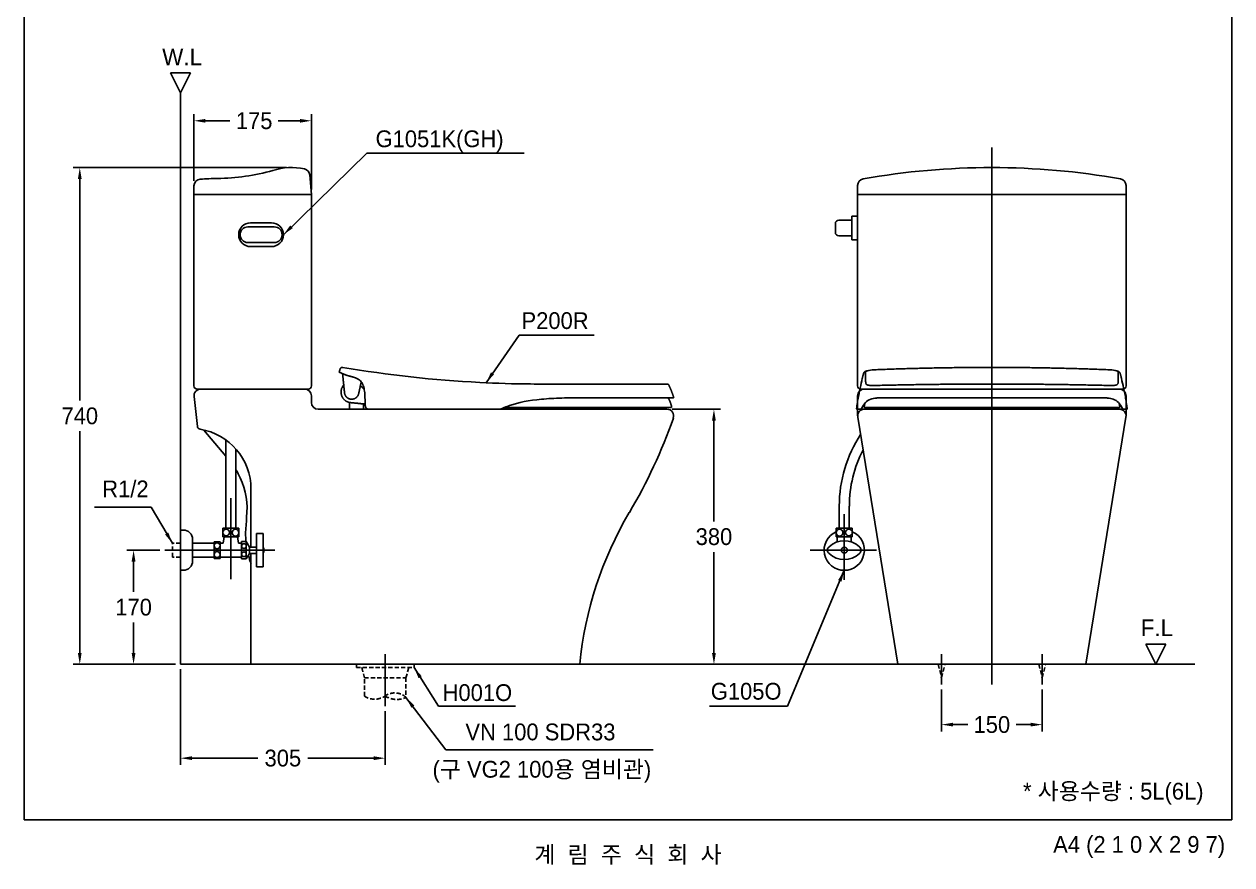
# Model space of a CAD drawing. Header units: millimetres. Extents: x 0 to 1800, y -67 to 2530.
# Drawn here: x 0 to 1800, y -67 to 1186 of the extents above; entities that cross this region are included whole.
import ezdxf
from ezdxf.enums import TextEntityAlignment as Align
from ezdxf.lldxf.tags import DXFTag

# ---------------------------------------------------------------- set-up
doc = ezdxf.new("R2010")
doc.units = ezdxf.units.MM
doc.linetypes.add('DASHED2', pattern=[9.525, 6.35, -3.175])
for name, color, linetype in [('TEXT', 7, 'Continuous'), ('내부선 및 부속', 4, 'Continuous'), ('도각라인', 255, 'Continuous'), ('외형선', 3, 'Continuous'), ('점선', 6, 'DASHED2'), ('중심선', 1, 'DASHED'), ('치수선', 7, 'Continuous')]:
    doc.layers.add(name, color=color, linetype=linetype)
doc.styles.add('____', font='')
doc.styles.add('타이틀', font='H2GTRM.TTF', dxfattribs={"height": 25})
doc.styles.get('____').set_extended_font_data('굴림')
tags = doc.linetypes.add('DASHDOT', pattern=[70, 31, -13, 13, -13]).pattern_tags.tags
tags[10:11] = [DXFTag(74, 4), DXFTag(75, 0), DXFTag(340, '0'), DXFTag(46, 0.0), DXFTag(50, 0.0), DXFTag(44, 0.0), DXFTag(45, 0.0)]
tags[8:9] = [DXFTag(74, 4), DXFTag(75, 0), DXFTag(340, '0'), DXFTag(46, 0.0), DXFTag(50, 0.0), DXFTag(44, 0.0), DXFTag(45, 0.0)]
tags[6:7] = [DXFTag(74, 4), DXFTag(75, 0), DXFTag(340, '0'), DXFTag(46, 0.0), DXFTag(50, 0.0), DXFTag(44, 0.0), DXFTag(45, 0.0)]
tags[4:5] = [DXFTag(74, 4), DXFTag(75, 0), DXFTag(340, '0'), DXFTag(46, 0.0), DXFTag(50, 0.0), DXFTag(44, 0.0), DXFTag(45, 0.0)]
tags = doc.linetypes.add('DASHED', pattern=[25.72, 12.86, -12.86]).pattern_tags.tags
tags[6:7] = [DXFTag(74, 4), DXFTag(75, 0), DXFTag(340, '0'), DXFTag(46, 0.0), DXFTag(50, 0.0), DXFTag(44, 0.0), DXFTag(45, 0.0)]
tags[4:5] = [DXFTag(74, 4), DXFTag(75, 0), DXFTag(340, '0'), DXFTag(46, 0.0), DXFTag(50, 0.0), DXFTag(44, 0.0), DXFTag(45, 0.0)]
doc.dimstyles.new('MSADIM', dxfattribs={"dimtxt": 33, "dimasz": 17, "dimexe": 10, "dimexo": 7.5, "dimgap": 10, "dimtad": 0, "dimtih": 1, "dimtoh": 1, "dimdec": 0, "dimzin": 1, "dimdsep": 46, "dimtxsty": '____', "dimcen": 11.25, "dimadec": 0, "dimazin": 0, "dimtfac": 1, "dimtdec": 0, "dimtix": 1, "dimtmove": 0, "dimatfit": 3, "dimfxl": 1, "dimtolj": 1, "dimtzin": 1, "dimarcsym": 0})

# ---------------------------------------------------------------- blocks, each defined once
blk = doc.blocks.new('*D41')
at = {"layer": '치수선', "color": 0, "linetype": 'Continuous', "lineweight": -2, "transparency": 16777216}
for p, q in [((965.6, 611.9), (1038.1, 611.9)), ((1028.1, 594.9), (1028.1, 444.7)), ((1028.1, 248.9), (1028.1, 399.1)), ((1040.6, 231.9), (1018.1, 231.9))]:
    blk.add_line(p, q, dxfattribs=at)
at = {"layer": '치수선', "color": 0, "linetype": 'Continuous', "transparency": 16777216}
for points in [[(1025.2, 594.9), (1030.9, 594.9), (1028.1, 611.9)], [(1025.2, 248.9), (1030.9, 248.9), (1028.1, 231.9)]]:
    blk.add_solid(points, dxfattribs=at)
at = {"layer": '치수선', "color": 0, "linetype": 'Continuous', "transparency": 16777216, "insert": (1028.1, 421.9), "char_height": 25, "attachment_point": 5, "style": '____'}
blk.add_mtext('\\A1;380', dxfattribs=at)
blk = doc.blocks.new('*D42')
at = {"layer": '치수선', "color": 0, "linetype": 'Continuous', "lineweight": -2, "transparency": 16777216}
for p, q in [((233.1, 224.4), (233.1, 82)), ((538.1, 162.2), (538.1, 82)), ((250.1, 92), (348.3, 92)), ((521.1, 92), (423, 92))]:
    blk.add_line(p, q, dxfattribs=at)
at = {"layer": '치수선', "color": 0, "linetype": 'Continuous', "transparency": 16777216}
for points in [[(250.1, 94.8), (250.1, 89.2), (233.1, 92)], [(521.1, 94.8), (521.1, 89.2), (538.1, 92)]]:
    blk.add_solid(points, dxfattribs=at)
at = {"layer": '치수선', "color": 0, "linetype": 'Continuous', "transparency": 16777216, "insert": (385.6, 92), "char_height": 25, "attachment_point": 5, "style": '____'}
blk.add_mtext('\\A1;305', dxfattribs=at)
blk = doc.blocks.new('*D43')
at = {"layer": '치수선', "color": 0, "linetype": 'Continuous', "lineweight": -2, "transparency": 16777216}
for p, q in [((202, 401.9), (153.1, 401.9)), ((163.1, 384.9), (163.1, 339.7)), ((163.1, 248.9), (163.1, 294)), ((225.6, 231.9), (153.1, 231.9))]:
    blk.add_line(p, q, dxfattribs=at)
at = {"layer": '치수선', "color": 0, "linetype": 'Continuous', "transparency": 16777216}
for points in [[(160.2, 384.9), (165.9, 384.9), (163.1, 401.9)], [(160.2, 248.9), (165.9, 248.9), (163.1, 231.9)]]:
    blk.add_solid(points, dxfattribs=at)
at = {"layer": '치수선', "color": 0, "linetype": 'Continuous', "transparency": 16777216, "insert": (163.1, 316.9), "char_height": 25, "attachment_point": 5, "style": '____'}
blk.add_mtext('\\A1;170', dxfattribs=at)
blk = doc.blocks.new('*D44')
at = {"layer": '치수선', "color": 0, "linetype": 'Continuous', "lineweight": -2, "transparency": 16777216}
for p, q in [((391.2, 971.9), (72.9, 971.9)), ((82.9, 954.9), (82.9, 624.7)), ((82.9, 248.9), (82.9, 579)), ((225.6, 231.9), (72.9, 231.9))]:
    blk.add_line(p, q, dxfattribs=at)
at = {"layer": '치수선', "color": 0, "linetype": 'Continuous', "transparency": 16777216}
for points in [[(80.1, 954.9), (85.7, 954.9), (82.9, 971.9)], [(80.1, 248.9), (85.7, 248.9), (82.9, 231.9)]]:
    blk.add_solid(points, dxfattribs=at)
at = {"layer": '치수선', "color": 0, "linetype": 'Continuous', "transparency": 16777216, "insert": (82.9, 601.9), "char_height": 25, "attachment_point": 5, "style": '____'}
blk.add_mtext('\\A1;740', dxfattribs=at)
blk = doc.blocks.new('*D36')
at = {"layer": '치수선', "color": 0, "linetype": 'Continuous', "lineweight": -2, "transparency": 16777216}
for p, q in [((253.1, 952.2), (253.1, 1051.6)), ((428.1, 939.4), (428.1, 1051.6)), ((270.1, 1041.6), (306.8, 1041.6)), ((411.1, 1041.6), (378.7, 1041.6))]:
    blk.add_line(p, q, dxfattribs=at)
at = {"layer": '치수선', "color": 0, "linetype": 'Continuous', "transparency": 16777216}
for points in [[(270.1, 1044.4), (270.1, 1038.8), (253.1, 1041.6)], [(411.1, 1044.4), (411.1, 1038.8), (428.1, 1041.6)]]:
    blk.add_solid(points, dxfattribs=at)
at = {"layer": '치수선', "color": 0, "linetype": 'Continuous', "transparency": 16777216, "insert": (342.8, 1041.6), "char_height": 25, "attachment_point": 5, "style": '____'}
blk.add_mtext('\\A1;175', dxfattribs=at)
blk = doc.blocks.new('*D45')
at = {"layer": '치수선', "color": 0, "linetype": 'Continuous', "lineweight": -2, "transparency": 16777216}
for p, q in [((1367.3, 194.4), (1367.3, 132)), ((1517.3, 194.4), (1517.3, 132)), ((1384.3, 142), (1406.4, 142)), ((1500.3, 142), (1478.3, 142))]:
    blk.add_line(p, q, dxfattribs=at)
at = {"layer": '치수선', "color": 0, "linetype": 'Continuous', "transparency": 16777216}
for points in [[(1384.3, 144.8), (1384.3, 139.2), (1367.3, 142)], [(1500.3, 144.8), (1500.3, 139.2), (1517.3, 142)]]:
    blk.add_solid(points, dxfattribs=at)
at = {"layer": '치수선', "color": 0, "linetype": 'Continuous', "transparency": 16777216, "insert": (1442.3, 142), "char_height": 25, "attachment_point": 5, "style": '____'}
blk.add_mtext('\\A1;150', dxfattribs=at)

msp = doc.modelspace()

# ---------------------------------------------------------------- linework, layer by layer
at = {"layer": '내부선 및 부속', "linetype": 'Continuous'}
for p, q in [((372.8, 883.5), (333.5, 883.5)), ((368.8, 889.5), (337.5, 889.5)), ((1209.1, 888.5), (1209.1, 875.2)), ((1233.7, 893.5), (1214.1, 893.5)), ((1242.3, 899.5), (1233.7, 899.5)), ((1233.7, 899.5), (1233.7, 864.2)), ((1214.1, 870.2), (1233.7, 870.2)), ((1233.7, 864.2), (1242.3, 864.2)), ((333.5, 860.2), (372.8, 860.2)), ((337.5, 854.2), (368.8, 854.2)), ((958.2, 649.4), (954.4, 649.4)), ((1240.7, 612.4), (1240.7, 612.4)), ((1248.1, 612.8), (1247.7, 611.9)), ((1252, 615.5), (1252.8, 620.6)), ((1278.9, 612.9), (1278.9, 614.4)), ((1349.3, 612.9), (1349.3, 614.4)), ((1535.6, 612.9), (1535.6, 614.4)), ((1606, 612.9), (1606, 614.4)), ((1632.9, 615.5), (1632.1, 620.6)), ((1636.8, 612.8), (1637.2, 611.9)), ((1241.2, 611.9), (1643.5, 611.9)), ((300.6, 434.6), (300.6, 566.2)), ((315.6, 434.6), (315.6, 552.6)), ((1214.8, 467.7), (1214.8, 434.6)), ((1229.8, 467.7), (1229.8, 434.6)), ((320.1, 434.6), (296.1, 434.6)), ((296.1, 421.6), (296.1, 434.6)), ((320.1, 421.6), (320.1, 434.6)), ((1234.3, 434.6), (1210.3, 434.6)), ((1210.3, 434.6), (1210.3, 421.6)), ((1234.3, 434.6), (1234.3, 421.6)), ((237.1, 431.9), (233.1, 431.9)), ((251.1, 417.9), (251.1, 385.9)), ((283.1, 414.4), (283.1, 389.4)), ((292.1, 414.4), (283.1, 414.4)), ((292.1, 414.4), (292.1, 389.4)), ((320.1, 421.6), (296.1, 421.6)), ((298.1, 421.6), (296.6, 412.1)), ((319.6, 412.1), (318.1, 421.6)), ((331.1, 414.9), (324.1, 414.9)), ((324.1, 414.9), (324.1, 388.9)), ((331.1, 414.9), (331.1, 388.9)), ((331.1, 414.9), (336.1, 406.6)), ((346.1, 426.9), (346.1, 376.9)), ((356.1, 426.9), (346.1, 426.9)), ((356.1, 426.9), (356.1, 376.9)), ((1234.3, 421.6), (1210.3, 421.6)), ((1211.8, 421.6), (1211.8, 414.2)), ((1232.8, 421.6), (1232.8, 414.2)), ((283.1, 412.1), (251.1, 412.1)), ((296.6, 412.1), (292.1, 412.1)), ((324.1, 412.1), (319.6, 412.1)), ((336.1, 397.1), (331.1, 388.9)), ((336.1, 406.6), (336.1, 397.1)), ((346.1, 406.6), (336.1, 406.6)), ((346.1, 397.1), (336.1, 397.1)), ((283.1, 391.6), (251.1, 391.6)), ((292.1, 389.4), (283.1, 389.4)), ((324.1, 391.6), (292.1, 391.6)), ((331.1, 388.9), (324.1, 388.9)), ((237.1, 371.9), (233.1, 371.9)), ((356.1, 376.9), (346.1, 376.9))]:
    msp.add_line(p, q, dxfattribs=at)
for centre, radius in [((301.1, 428.3), 5), ((315.1, 428), 5), ((1215.4, 428), 5), ((1229.3, 428.3), 5), ((287.6, 408.4), 4.5), ((287.6, 395.4), 4.5), ((327.6, 407.9), 3.5), ((327.6, 395.9), 3.5), ((1222.3, 401.9), 4.5)]:
    msp.add_circle(centre, radius, dxfattribs=at)
for centre, radius, start, end in [((337.5, 871.9), 17.7, 90, 270), ((333.5, 871.9), 11.7, 90, 270), ((368.8, 871.9), 17.7, 270, 90), ((372.8, 871.9), 11.7, 270, 90), ((1214.1, 888.5), 5, 90, 180), ((1214.1, 875.2), 5, 180, 270), ((1241.2, 612.4), 0.5, 172.628, 270), ((1279.9, 612.9), 1, 180, 270), ((1348.3, 612.9), 1, 270, 360), ((1536.6, 612.9), 1, 180, 270), ((1605, 612.9), 1, 270, 0), ((1643.5, 612.4), 0.5, 270, 7.372), ((1409.8, 467.7), 194.9, 146.7984, 180), ((1409.8, 467.7), 179.9, 152.3225, 180), ((131.6, 457.1), 200, 354.4477, 358.2323), ((455.1, 426), 125, 174.4097, 185.1267), ((237.1, 417.9), 14, 0, 90), ((1222.3, 401.9), 30, 113.5784, 66.422), ((1222.3, 382.2), 33.6, 47.499, 132.501), ((349.7, 401.9), 7.84, 324.9654, 35.0346), ((1204.3, 401.9), 7, 132.501, 227.499), ((1222.3, 421.5), 33.6, 227.499, 312.501), ((1240.3, 401.9), 7, 312.501, 47.499), ((237.1, 385.9), 14, 270, 360), ((455.1, 426), 125, 194.8502, 200.6929)]:
    msp.add_arc(centre, radius, start, end, dxfattribs=at)
for points, weights in [([(471, 672.1), (470.3, 669.8), (469.7, 667.5)], [1, 0.999970069621, 1]), ([(469.7, 667.4), (469.6, 666.9), (470.1, 666.9)], [1, 0.762517510337, 1]), ([(470.2, 666.8), (472.4, 665.8), (474.6, 664.9)], [1, 0.999999577645, 1]), ([(474.5, 674.2), (471.8, 674.7), (471, 672.1)], [1, 0.749919621623, 1]), ([(1254.2, 667.8), (1254, 661.4), (1254.2, 655)], [1, 0.9993311055, 1]), ([(1442.6, 674.2), (1356.2, 674.2), (1269.9, 670.8)], [1, 0.999801706523, 1]), ([(1442.3, 674.2), (1528.7, 674.2), (1615, 670.8)], [1, 0.999801706523, 1]), ([(1630.7, 667.8), (1630.9, 661.4), (1630.7, 655)], [1, 0.9993311055, 1]), ([(477.5, 636.2), (476.1, 650.4), (474.6, 664.7)], [1, 0.999999998603, 1]), ([(494.1, 658.5), (495.2, 658), (496.2, 657.5)], [1, 0.999535955488, 1]), ([(502.4, 652.8), (501.1, 646.9), (499.9, 641)], [1, 0.999999989755, 1]), ([(961, 647.6), (960.1, 649.4), (958.2, 649.4)], [1, 0.838239281829, 1]), ([(1273.3, 647.4), (1357.9, 649.4), (1442.6, 649.4)], [1, 0.999929548241, 1]), ([(1611.6, 647.4), (1527, 649.4), (1442.3, 649.4)], [1, 0.999929548241, 1]), ([(484.7, 627.3), (478.3, 629.5), (477.5, 636.2)], [1, 0.845558382964, 1]), ([(498.7, 635.9), (497.5, 627.3), (488.8, 626.8)], [1, 0.778466172413, 1]), ([(499.9, 641), (499.3, 638.5), (498.7, 635.9)], [1, 0.999999968801, 1]), ([(504.6, 643.7), (502.8, 645.3), (501.1, 646.9)], [1, 0.999857475515, 1]), ([(506.8, 641.8), (505.7, 642.7), (504.6, 643.7)], [1, 0.999840560835, 1]), ([(968.1, 629.6), (965.1, 638.8), (961, 647.6)], [1, 0.998256586957, 1]), ([(488.8, 626.8), (486.7, 626.6), (484.7, 627.3)], [1, 0.980963894157, 1]), ([(508.5, 616.9), (508.6, 613.2), (512.2, 612.1)], [1, 0.814371779475, 1]), ([(707.7, 611.9), (708.9, 611.9), (710, 612.1)], [1, 0.993760916867, 1]), ([(710, 612.1), (711.1, 612.4), (712.1, 612.8)], [1, 0.994379533918, 1]), ([(712.1, 612.8), (715.3, 614.4), (718.7, 615.7)], [1, 0.999503878411, 1]), ([(814.1, 612.9), (814.1, 611.9), (815.1, 611.9)], [1, 0.708719297177, 1]), ([(827.3, 628.9), (897.5, 628.9), (967.7, 628.9)], [1, 0.999999997672, 1]), ([(849.6, 611.9), (850.6, 611.9), (850.6, 612.9)], [1, 0.709335044822, 1]), ([(958.9, 628.9), (960.9, 627.5), (961.8, 625.2)], [1, 0.965744445084, 1]), ([(961.8, 625.2), (963.8, 620.6), (965, 615.7)], [1, 0.997080258558, 1]), ([(965, 615.5), (965, 614.7), (964.4, 614.5)], [1, 0.819941337137, 1]), ([(967.7, 628.9), (967.8, 628.9), (967.9, 629)], [1, 0.98089739074, 1]), ([(968, 629.1), (968.1, 629.2), (968.1, 629.3)], [1, 0.976763395582, 1]), ([(1241.3, 617.2), (1241, 614.8), (1240.7, 612.4)], [1, 0.999997897074, 1]), ([(1277.2, 629), (1359.9, 628.9), (1442.6, 628.9)], [1, 0.999999998137, 1]), ([(1607.7, 629), (1525, 628.9), (1442.3, 628.9)], [1, 0.999999998137, 1]), ([(1643.3, 617.2), (1643.7, 614.8), (1644, 612.4)], [1, 0.999997897074, 1])]:
    msp.add_rational_spline(points, weights, degree=2, dxfattribs=at)
for points, degree in [([(469.7, 667.5), (469.7, 667.5), (469.7, 667.4), (469.7, 667.4), (469.7, 667.4), (469.7, 667.4)], 5), ([(470.1, 666.9), (470.1, 666.9), (470.1, 666.9), (470.2, 666.8), (470.2, 666.8), (470.2, 666.8)], 5), ([(474.6, 674.2), (474.6, 674.2), (474.6, 674.2), (474.5, 674.2), (474.5, 674.2), (474.5, 674.2)], 5), ([(1251.7, 666.5), (1250.8, 665), (1250.9, 662.9), (1249.9, 661.5), (1249.6, 659.8), (1249.2, 658.1)], 5), ([(1269.9, 670.8), (1261.2, 670.4), (1254.3, 669.1), (1254.2, 667.8)], 3), ([(1615, 670.8), (1623.7, 670.4), (1630.6, 669.1), (1630.7, 667.8)], 3), ([(1633, 666.5), (1633.9, 665), (1633.8, 662.9), (1634.8, 661.5), (1635.1, 659.8), (1635.4, 658.1)], 5), ([(474.6, 664.9), (478.4, 663.2), (482.2, 661.6), (486.3, 661.1), (490.3, 660), (494.1, 658.5)], 5), ([(496.2, 657.5), (497.1, 657.1), (497.9, 656.7), (498.8, 656.1), (499.5, 655.6), (500.3, 655)], 5), ([(1254.2, 655), (1254.2, 654.3), (1254.2, 653.7), (1254.1, 653), (1254.3, 652.4), (1254.4, 651.7)], 5), ([(1630.7, 655), (1630.7, 654.3), (1630.7, 653.7), (1630.8, 653), (1630.6, 652.4), (1630.5, 651.7)], 5), ([(484.8, 621.9), (484.8, 616.9), (484.8, 611.9)], 2), ([(485.8, 621.8), (494.8, 620.9), (503.8, 620)], 2), ([(503.8, 620), (506.1, 619.7), (508.5, 619.5)], 2), ([(505.8, 611.9), (505.8, 615.8), (505.8, 619.8)], 2), ([(512.2, 612.1), (512.5, 612), (512.9, 611.9), (513.3, 611.9), (513.7, 611.9), (514.1, 611.9)], 5), ([(963.8, 614.4), (839.7, 614.4), (715.6, 614.4)], 2), ([(814.1, 614.4), (814.1, 613.6), (814.1, 612.9)], 2), ([(850.6, 612.9), (850.6, 613.6), (850.6, 614.4)], 2), ([(964.4, 614.5), (964.3, 614.4), (964.1, 614.4), (964, 614.4), (963.9, 614.4), (963.8, 614.4)], 5), ([(965, 615.7), (965, 615.6), (965, 615.6), (965, 615.6), (965, 615.5), (965, 615.5)], 5), ([(967.9, 629), (967.9, 629), (967.9, 629), (968, 629), (968, 629.1), (968, 629.1)], 5), ([(968.1, 629.3), (968.2, 629.3), (968.2, 629.4), (968.2, 629.5), (968.2, 629.6), (968.1, 629.6)], 5), ([(1253, 614.4), (1344.4, 614.4), (1435.7, 614.4)], 2), ([(1277.2, 629), (1275.9, 629), (1274.5, 629), (1273.2, 628.8), (1271.9, 628.7), (1270.5, 628.6)], 5), ([(1631.9, 614.4), (1540.5, 614.4), (1449.2, 614.4)], 2), ([(1607.7, 629), (1609, 629), (1610.4, 629), (1611.7, 628.8), (1613, 628.7), (1614.4, 628.6)], 5)]:
    msp.add_open_spline(points, degree=degree, dxfattribs=at)
for points, knots in [([(954.4, 649.4), (901.5, 649.4), (841.8, 649.4), (775.3, 649.4), (736.3, 649.5), (635.7, 652.5), (542.2, 662.8), (474.6, 674.2)], [0, 0, 0, 0, 0.329654, 0.372244, 0.41482, 0.5725, 1, 1, 1, 1]), ([(1256.9, 669.3), (1256.2, 669.2), (1255.1, 668.9), (1253.5, 668.2), (1252.4, 667.5), (1251.9, 666.8), (1251.7, 666.5)], [0, 0, 0, 0, 0.334847, 0.592015, 0.806373, 1, 1, 1, 1]), ([(1627.8, 669.3), (1628.5, 669.2), (1629.6, 668.9), (1631.2, 668.2), (1632.3, 667.5), (1632.8, 666.8), (1633, 666.5)], [0, 0, 0, 0, 0.334847, 0.592015, 0.806373, 1, 1, 1, 1]), ([(500.3, 655), (501.1, 654.3), (502.5, 653), (504.9, 649.1), (507, 642.8), (508, 631.5), (508.4, 622.7), (508.5, 616.9)], [0, 0, 0, 0, 0.077293, 0.145803, 0.337667, 0.56877, 1, 1, 1, 1]), ([(1249.2, 658.1), (1248.2, 653.2), (1246.4, 645.6), (1244.2, 634.9), (1242.6, 626.2), (1241.7, 620.2), (1241.3, 617.2)], [0, 0, 0, 0, 0.363376, 0.561739, 0.784101, 1, 1, 1, 1]), ([(1254.4, 651.7), (1254.5, 651.1), (1254.5, 650.2), (1255.4, 648.4), (1258.4, 647.4), (1262.2, 647.2), (1267.5, 647.2), (1270.9, 647.3), (1273.3, 647.4)], [0, 0, 0, 0, 0.080098, 0.130289, 0.260977, 0.509166, 0.671258, 1, 1, 1, 1]), ([(1630.5, 651.7), (1630.4, 651.1), (1630.4, 650.2), (1629.5, 648.4), (1626.5, 647.4), (1622.7, 647.2), (1617.4, 647.2), (1614, 647.3), (1611.6, 647.4)], [0, 0, 0, 0, 0.080098, 0.130289, 0.260977, 0.509166, 0.671258, 1, 1, 1, 1]), ([(1635.4, 658.1), (1636.5, 653.2), (1638.3, 645.6), (1640.5, 634.9), (1642.1, 626.2), (1642.9, 620.2), (1643.3, 617.2)], [0, 0, 0, 0, 0.363376, 0.561739, 0.784101, 1, 1, 1, 1]), ([(718.7, 615.7), (731.4, 620.7), (746.3, 624.1), (773.5, 627.1), (783.1, 627.8), (803.6, 628.7), (814.6, 628.9), (827.3, 628.9)], [0, 0, 0, 0, 0.485452, 0.485452, 0.744131, 0.744131, 1, 1, 1, 1]), ([(1270.5, 628.6), (1266.9, 628.3), (1264.1, 627.7), (1258.7, 625.8), (1256.2, 624.2), (1251.7, 619.6), (1249.7, 616.6), (1248.1, 612.8)], [0, 0, 0, 0, 0.272913, 0.272913, 0.636696, 0.636696, 1, 1, 1, 1]), ([(1614.4, 628.6), (1618, 628.3), (1620.8, 627.7), (1626.2, 625.8), (1628.7, 624.2), (1633.2, 619.6), (1635.2, 616.6), (1636.8, 612.8)], [0, 0, 0, 0, 0.272913, 0.272913, 0.636696, 0.636696, 1, 1, 1, 1])]:
    msp.add_open_spline(points, degree=3, knots=knots, dxfattribs=at)
for points, weights, knots in [([(476.3, 648), (474.9, 646.4), (474, 644.5), (470.4, 637.3), (474.1, 630.1), (477.8, 623), (485.8, 621.8)], [1, 0.991018631957, 1, 0.891394889397, 1, 0.891394892657, 1], [0, 0, 0, 0.124781, 0.124781, 0.56239, 0.56239, 1, 1, 1]), ([(1252, 615.5), (1252, 615.1), (1252.3, 614.7), (1252.6, 614.4), (1253, 614.4)], [1, 0.92001866499, 1, 0.92001866499, 1], [0, 0, 0, 0.5, 0.5, 1, 1, 1]), ([(1632.9, 615.5), (1632.9, 615.1), (1632.6, 614.7), (1632.3, 614.4), (1631.9, 614.4)], [1, 0.92001866499, 1, 0.92001866499, 1], [0, 0, 0, 0.5, 0.5, 1, 1, 1])]:
    msp.add_rational_spline(points, weights, degree=2, knots=knots, dxfattribs=at)
at = {"layer": '도각라인', "color": 7}
for p, q in [((0, 0), (0, 2530)), ((1800, 2530), (1800, 0)), ((0, 0), (1800, 0))]:
    msp.add_line(p, q, dxfattribs=at)
at = {"layer": '외형선', "linetype": 'Continuous'}
for p, q in [((248.1, 1113.1), (218.1, 1113.1)), ((218.1, 1113.1), (233.1, 1083.1)), ((233.1, 1083.1), (248.1, 1113.1)), ((233.1, 1083.1), (233.1, 231.9)), ((425.8, 960.9), (428.1, 931.9)), ((253.1, 646.9), (253.1, 944.7)), ((1242.3, 945.2), (1242.3, 646.9)), ((1642.3, 945.2), (1642.3, 646.9)), ((428.1, 931.9), (253.1, 931.9)), ((258.1, 931.9), (423.1, 931.9)), ((428.1, 646.9), (428.1, 931.9)), ((1242.3, 931.9), (1642.3, 931.9)), ((253.2, 630.8), (258.2, 586.3)), ((258.1, 641.9), (423.1, 641.9)), ((428.1, 631.9), (428.1, 621.9)), ((1242.3, 601.9), (1242.3, 631.9)), ((1247.3, 641.9), (1637.3, 641.9)), ((1252.3, 641.9), (1632.3, 641.9)), ((1252.3, 641.9), (1632.3, 641.9)), ((1642.3, 601.9), (1642.3, 631.9)), ((438.1, 611.9), (958.1, 611.9)), ((1302.3, 231.9), (1242.5, 600.3)), ((1582.3, 231.9), (1642.2, 600.3)), ((268, 580.8), (300.6, 542.2)), ((338.1, 493.1), (338.1, 406.6)), ((233.1, 371.9), (233.1, 431.9)), ((338.1, 397.1), (338.1, 231.9)), ((1701.7, 261.9), (1671.7, 261.9)), ((1671.7, 261.9), (1686.7, 231.9)), ((1686.7, 231.9), (1701.7, 261.9)), ((233.1, 231.9), (1744.6, 231.9))]:
    msp.add_line(p, q, dxfattribs=at)
for centre, radius, start, end in [((263.1, 944.7), 10, 93.8166, 180), ((293.1, 495.7), 460, 90.617, 93.8166), ((281.8, 1290.6), 335, 271.081, 285.4058), ((398.7, 876.9), 95, 78.4159, 107.0991), ((415.8, 960.1), 10, 4.6355, 78.4159), ((1252.3, 945.2), 10, 100.0386, 180), ((1442.3, -128.1), 1100, 79.9614, 100.0386), ((1632.3, 945.2), 10, 0, 79.9614), ((258.1, 646.9), 5, 180, 270), ((263.1, 631.9), 10, 90, 186.3794), ((418.1, 631.9), 10, 0, 90), ((423.1, 646.9), 5, 270, 0), ((1247.3, 646.9), 5, 180, 270), ((1252.3, 631.9), 10, 90, 180), ((1632.3, 631.9), 10, 0, 90), ((1637.3, 646.9), 5, 270, 0), ((438.1, 621.9), 10, 180, 270), ((213.3, 865), 800, 329.4217, 340.542), ((958.1, 601.9), 10, 340.542, 90), ((1252.3, 601.9), 10, 90, 189.2308), ((1632.3, 601.9), 10, 350.7692, 90), ((263.1, 586.9), 5, 186.3794, 260.9153), ((248.1, 493.1), 90, 0, 80.9153), ((200.2, 451.9), 135, 25.3706, 31.1998), ((222.2, 463.8), 110, 353.3025, 24.7154), ((1375.5, 178.3), 550, 149.4217, 174.4068)]:
    msp.add_arc(centre, radius, start, end, dxfattribs=at)
for points in [[(1435.7, 614.4), (1439.1, 614.4), (1442.4, 614.4)], [(1449.2, 614.4), (1445.8, 614.4), (1442.4, 614.4)]]:
    msp.add_open_spline(points, degree=2, dxfattribs=at)
at = {"layer": '점선'}
for p, q in [((221.1, 391.6), (221.1, 412.1)), ((233.1, 412.1), (221.1, 412.1)), ((233.1, 391.6), (221.1, 391.6)), ((495.1, 231.9), (495.1, 226.9)), ((495.1, 226.9), (581.1, 226.9)), ((503.1, 226.9), (507.1, 211.9)), ((573.1, 226.9), (569.1, 211.9)), ((581.1, 226.9), (581.1, 231.9)), ((1362.3, 231.9), (1367.3, 211.9)), ((1367.3, 211.9), (1372.3, 231.9)), ((1512.3, 231.9), (1517.3, 211.9)), ((1517.3, 211.9), (1522.3, 231.9)), ((507.1, 211.9), (569.1, 211.9)), ((507.1, 184.4), (507.1, 211.9)), ((569.1, 211.9), (569.1, 182.6))]:
    msp.add_line(p, q, dxfattribs=at)
for centre, radius, start, end in [((522.4, 208), 28.1, 237.1476, 305.6288), ((555.5, 211.6), 32.1, 237.1903, 295.1018), ((552.4, 164.9), 24.4, 46.5379, 123.8822)]:
    msp.add_arc(centre, radius, start, end, dxfattribs=at)
at = {"layer": '중심선', "linetype": 'DASHDOT'}
for p, q in [((1442.3, 1001.9), (1442.3, 201.9)), ((308.1, 358.8), (308.1, 479.2)), ((1222.3, 455.3), (1222.3, 357.9)), ((373.6, 401.9), (209.5, 401.9)), ((1171.6, 401.9), (1270.6, 401.9)), ((538.1, 246.9), (538.1, 169.7)), ((1367.3, 246.9), (1367.3, 201.9)), ((1517.3, 246.9), (1517.3, 201.9))]:
    msp.add_line(p, q, dxfattribs=at)
at = {"layer": '치수선', "linetype": 'Continuous'}
msp.add_line((645.3, 104.5), (937.6, 104.5), dxfattribs=at)

# ---------------------------------------------------------------- texts
at = {"layer": 'TEXT', "style": '타이틀'}
for s, p in [('G1051K(GH)', (619.2, 1014.8)), ('P200R', (791.3, 743.9)), ('H001O', (675.5, 189.7)), ('G105O', (1076.1, 191.7)), ('* 사용수량 : 5L(6L)', (1623.3, 42.9)), ('계  림  주  식  회  사', (900, -51.7))]:
    msp.add_text(s, height=25, dxfattribs=at).set_placement(p, align=Align.MIDDLE_CENTER)
msp.add_text('A4 (2 1 0 X 2 9 7)', height=25, dxfattribs=at).set_placement((1790, -36.5), align=Align.MIDDLE_RIGHT)
at = {"layer": 'TEXT', "char_height": 25, "attachment_point": 1, "line_spacing_factor": 0.963855, "style": '타이틀'}
for s, insert, width in [('\\fﾱﾼﾸﾲ;W.L', (205.7, 1149.3), 380.447), ('\\A1;R1/2', (116.4, 505.7), 380.447), ('{\\fﾱﾼﾸﾲ|b0|i0|c129|p0;F\\fﾱﾼﾸﾲ|b0|i0|c0|p0;.L}', (1664.1, 298.8), 380.447), ('\\A1;VN 100 SDR33', (657.7, 143.6), 379.657), ('\\A1;(구 VG2 100{\\fGulim|b0|i0|c129|p50;용 염비관)}', (608.7, 88), 379.657)]:
    msp.add_mtext(s, dxfattribs=dict(at, insert=insert, width=width))

# ---------------------------------------------------------------- dimensions: what is measured, and where the dimension line sits
at = {"layer": '치수선', "linetype": 'Continuous'}
dim = msp.add_linear_dim(base=(428.1, 1041.6), p1=(253.1, 944.7), p2=(428.1, 931.9), dimstyle='MSADIM', override={"dimtxt": 25}, dxfattribs=at)
dim.commit()
dim.dimension.update_dxf_attribs({"geometry": '*D36', "text_midpoint": (342.8, 1041.6), "dimtype": 160})
for base, p1, picture, middle in [((82.9, 231.9), (398.7, 971.9), '*D44', (82.9, 601.9)), ((163.1, 231.9), (209.5, 401.9), '*D43', (163.1, 316.9))]:
    dim = msp.add_linear_dim(base=base, p1=p1, p2=(233.1, 231.9), angle=90, dimstyle='MSADIM', override={"dimtxt": 25}, dxfattribs=at)
    dim.commit()
    dim.dimension.update_dxf_attribs({"geometry": picture, "text_midpoint": middle})
dim = msp.add_linear_dim(base=(1028.1, 231.9), p1=(958.1, 611.9), p2=(1048.1, 231.9), angle=90, dimstyle='MSADIM', override={"dimtxt": 25}, dxfattribs=at)
dim.commit()
dim.dimension.update_dxf_attribs({"geometry": '*D41', "text_midpoint": (1028.1, 421.9), "dimtype": 160})
for base, p1, p2, picture, middle in [((538.1, 92), (233.1, 231.9), (538.1, 169.7), '*D42', (385.6, 92)), ((1517.3, 142), (1367.3, 201.9), (1517.3, 201.9), '*D45', (1442.3, 142))]:
    dim = msp.add_linear_dim(base=base, p1=p1, p2=p2, dimstyle='MSADIM', override={"dimtxt": 25}, dxfattribs=at)
    dim.commit()
    dim.dimension.update_dxf_attribs({"geometry": picture, "text_midpoint": middle})

# ---------------------------------------------------------------- leaders
for points in [[(386.4, 871.9), (510.9, 993.3), (745.1, 993.3)], [(688.4, 651.3), (737.8, 722.1), (849.7, 722.1)], [(221.1, 412.1), (189.2, 465.8), (104.7, 465.8)], [(1222.3, 371.9), (1137.7, 169.7), (1021.6, 169.7)], [(581.1, 226.9), (617.8, 169.7), (732.3, 169.7)]]:
    msp.add_leader(points, dimstyle='MSADIM', override={"dimtxt": 25}, dxfattribs=at)
at = {"layer": '치수선', "linetype": 'Continuous', "annotation_type": 0, "has_hookline": 1, "hookline_direction": 0}
msp.add_leader([(569.1, 182.4), (628.3, 104.5), (645.3, 104.5)], dimstyle='MSADIM', override={"dimtxt": 25}, dxfattribs=at)

doc.saveas('drawing.dxf')
